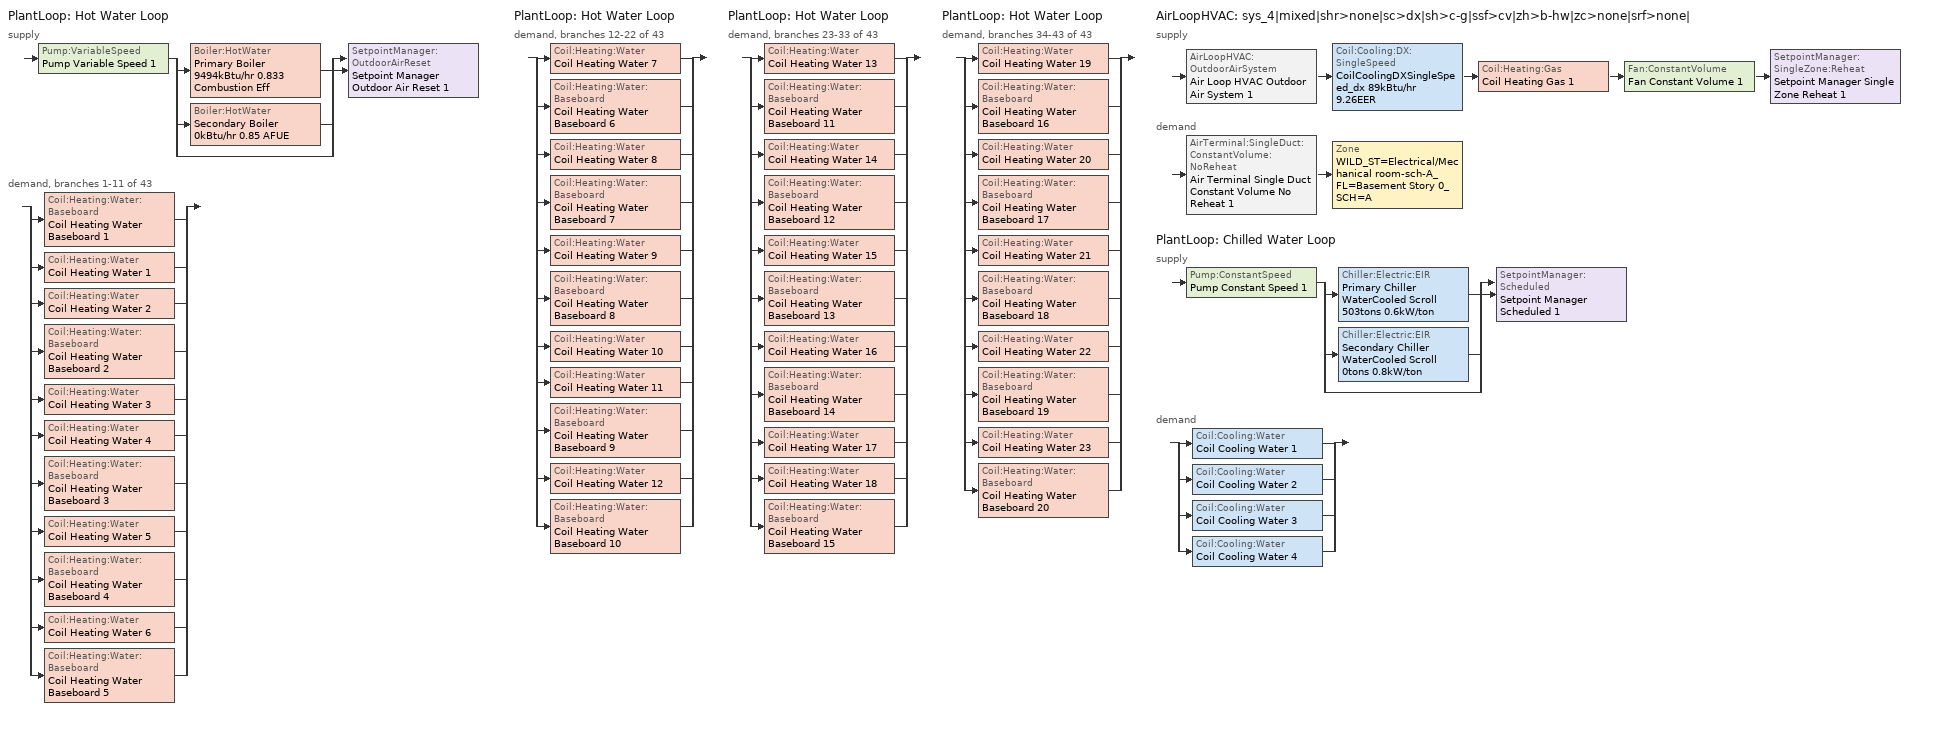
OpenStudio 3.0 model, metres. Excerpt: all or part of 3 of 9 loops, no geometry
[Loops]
PlantLoop 'Hot Water Loop'
 supply: Pump:VariableSpeed 'Pump Variable Speed 1' > split
  | Boiler:HotWater 'Primary Boiler 9494kBtu/hr 0.833 Combustion Eff'
  | Boiler:HotWater 'Secondary Boiler 0kBtu/hr 0.85 AFUE'
  | bypass
  join > SetpointManager:OutdoorAirReset 'Setpoint Manager Outdoor Air Reset 1'
 demand, branches 1-11 of 43: split
  | Coil:Heating:Water:Baseboard 'Coil Heating Water Baseboard 1'
  | Coil:Heating:Water 'Coil Heating Water 1'
  | Coil:Heating:Water 'Coil Heating Water 2'
  | Coil:Heating:Water:Baseboard 'Coil Heating Water Baseboard 2'
  | Coil:Heating:Water 'Coil Heating Water 3'
  | Coil:Heating:Water 'Coil Heating Water 4'
  | Coil:Heating:Water:Baseboard 'Coil Heating Water Baseboard 3'
  | Coil:Heating:Water 'Coil Heating Water 5'
  | Coil:Heating:Water:Baseboard 'Coil Heating Water Baseboard 4'
  | Coil:Heating:Water 'Coil Heating Water 6'
  | Coil:Heating:Water:Baseboard 'Coil Heating Water Baseboard 5'
PlantLoop 'Hot Water Loop'
 demand, branches 12-22 of 43: split
  | Coil:Heating:Water 'Coil Heating Water 7'
  | Coil:Heating:Water:Baseboard 'Coil Heating Water Baseboard 6'
  | Coil:Heating:Water 'Coil Heating Water 8'
  | Coil:Heating:Water:Baseboard 'Coil Heating Water Baseboard 7'
  | Coil:Heating:Water 'Coil Heating Water 9'
  | Coil:Heating:Water:Baseboard 'Coil Heating Water Baseboard 8'
  | Coil:Heating:Water 'Coil Heating Water 10'
  | Coil:Heating:Water 'Coil Heating Water 11'
  | Coil:Heating:Water:Baseboard 'Coil Heating Water Baseboard 9'
  | Coil:Heating:Water 'Coil Heating Water 12'
  | Coil:Heating:Water:Baseboard 'Coil Heating Water Baseboard 10'
PlantLoop 'Hot Water Loop'
 demand, branches 23-33 of 43: split
  | Coil:Heating:Water 'Coil Heating Water 13'
  | Coil:Heating:Water:Baseboard 'Coil Heating Water Baseboard 11'
  | Coil:Heating:Water 'Coil Heating Water 14'
  | Coil:Heating:Water:Baseboard 'Coil Heating Water Baseboard 12'
  | Coil:Heating:Water 'Coil Heating Water 15'
  | Coil:Heating:Water:Baseboard 'Coil Heating Water Baseboard 13'
  | Coil:Heating:Water 'Coil Heating Water 16'
  | Coil:Heating:Water:Baseboard 'Coil Heating Water Baseboard 14'
  | Coil:Heating:Water 'Coil Heating Water 17'
  | Coil:Heating:Water 'Coil Heating Water 18'
  | Coil:Heating:Water:Baseboard 'Coil Heating Water Baseboard 15'
PlantLoop 'Hot Water Loop'
 demand, branches 34-43 of 43: split
  | Coil:Heating:Water 'Coil Heating Water 19'
  | Coil:Heating:Water:Baseboard 'Coil Heating Water Baseboard 16'
  | Coil:Heating:Water 'Coil Heating Water 20'
  | Coil:Heating:Water:Baseboard 'Coil Heating Water Baseboard 17'
  | Coil:Heating:Water 'Coil Heating Water 21'
  | Coil:Heating:Water:Baseboard 'Coil Heating Water Baseboard 18'
  | Coil:Heating:Water 'Coil Heating Water 22'
  | Coil:Heating:Water:Baseboard 'Coil Heating Water Baseboard 19'
  | Coil:Heating:Water 'Coil Heating Water 23'
  | Coil:Heating:Water:Baseboard 'Coil Heating Water Baseboard 20'
AirLoopHVAC 'sys_4|mixed|shr>none|sc>dx|sh>c-g|ssf>cv|zh>b-hw|zc>none|srf>none|'
 supply: AirLoopHVAC:OutdoorAirSystem 'Air Loop HVAC Outdoor Air System 1' > Coil:Cooling:DX:SingleSpeed 'CoilCoolingDXSingleSpeed_dx 89kBtu/hr 9.26EER' > Coil:Heating:Gas 'Coil Heating Gas 1' > Fan:ConstantVolume 'Fan Constant Volume 1' > SetpointManager:SingleZone:Reheat 'Setpoint Manager Single Zone Reheat 1'
 demand: AirTerminal:SingleDuct:ConstantVolume:NoReheat 'Air Terminal Single Duct Constant Volume No Reheat 1' > Zone 'WILD_ST=Electrical/Mechanical room-sch-A_FL=Basement Story 0_SCH=A'
PlantLoop 'Chilled Water Loop'
 supply: Pump:ConstantSpeed 'Pump Constant Speed 1' > split
  | Chiller:Electric:EIR 'Primary Chiller WaterCooled Scroll 503tons 0.6kW/ton'
  | Chiller:Electric:EIR 'Secondary Chiller WaterCooled Scroll 0tons 0.8kW/ton'
  | bypass
  join > SetpointManager:Scheduled 'Setpoint Manager Scheduled 1'
 demand: split
  | Coil:Cooling:Water 'Coil Cooling Water 1'
  | Coil:Cooling:Water 'Coil Cooling Water 2'
  | Coil:Cooling:Water 'Coil Cooling Water 3'
  | Coil:Cooling:Water 'Coil Cooling Water 4'
[Sizing:Zone]
WILD_ST=Electrical/Mechanical room-sch-A_FL=Basement Story 0_SCH=A: Zone Cooling Design Supply Air Temperature Input Method=SupplyAirTemperature; Zone Cooling Design Supply Air Temperature {C}=13; Zone Cooling Design Supply Air Temperature Difference {deltaC}=11.11; Zone Heating Design Supply Air Temperature Input Method=SupplyAirTemperature; Zone Heating Design Supply Air Temperature {C}=43; Zone Heating Design Supply Air Temperature Difference {deltaC}=11.11; Zone Cooling Design Supply Air Humidity Ratio {kg-H2O/kg-air}=0.0085; Zone Heating Design Supply Air Humidity Ratio {kg-H2O/kg-air}=0.008; Zone Heating Sizing Factor=1.3; Zone Cooling Sizing Factor=1.1; Cooling Design Air Flow Method=DesignDay; Heating Design Air Flow Method=DesignDay; Account for Dedicated Outdoor Air System=No; Dedicated Outdoor Air System Control Strategy=NeutralSupplyAir; Dedicated Outdoor Air Low Setpoint Temperature for Design {C}=autosize; Dedicated Outdoor Air High Setpoint Temperature for Design {C}=autosize
[Zone equipment]
WILD_ST=Electrical/Mechanical room-sch-A_FL=Basement Story 0_SCH=A: Air Terminal Single Duct Constant Volume No Reheat 1, Zone HVAC Baseboard Convective Water 1
[PlantLoop] Glycol Concentration=0; Plant Loop Volume {m3}=Autocalculate; Load Distribution Scheme=Optimal
Name | Fluid Type
Hot Water Loop | Water
Chilled Water Loop
[Sizing:Plant] Sizing Option=NonCoincident; Zone Timesteps in Averaging Window=1; Coincident Sizing Factor Mode=None
Name | Loop Type | Design Loop Exit Temperature {C} | Loop Design Temperature Difference {deltaC}
Hot Water Loop | Heating | 82 | 16
Chilled Water Loop | Cooling | 7 | 6
[Pump:VariableSpeed]
Pump Variable Speed 1: Motor Efficiency=0.924; Pump Control Type=Intermittent; Skin Loss Radiative Fraction=0.5; Design Power Sizing Method=PowerPerFlowPerPressure; Design Electric Power per Unit Flow Rate {W/(m3/s)}=348701.1; Design Shaft Power per Unit Flow Rate per Unit Head {W-s/m3-Pa}=1.55051; Design Minimum Flow Rate Fraction=0
[Boiler:HotWater] Fuel Type=NaturalGas; Normalized Boiler Efficiency Curve=BOILER-EFFFPLR-NECB2011; Water Outlet Upper Temperature Limit {C}=99; Parasitic Electric Load {W}=0; Sizing Factor=1
Name | Nominal Capacity {W} | Nominal Thermal Efficiency | Minimum Part Load Ratio | Boiler Flow Mode
Primary Boiler 9494kBtu/hr 0.833 Combustion Eff | 2.78237e+06 | 0.826 | 0.25 | LeavingSetpointModulated
Secondary Boiler 0kBtu/hr 0.85 AFUE | 0.001 | 0.85 |  | ConstantFlow
[SetpointManager:OutdoorAirReset]
Setpoint Manager Outdoor Air Reset 1: Control Variable=Temperature; Setpoint at Outdoor Low Temperature {C}=82; Outdoor Low Temperature {C}=-16; Setpoint at Outdoor High Temperature {C}=60; Outdoor High Temperature {C}=0
[AirLoopHVAC]
sys_4|mixed|shr>none|sc>dx|sh>c-g|ssf>cv|zh>b-hw|zc>none|srf>none|: Availability Schedule=sys_4|mixed|shr>none|sc>dx|sh>c-g|ssf>cv|zh>b-hw|zc>none|srf>none| Occ Sch; Design Supply Air Flow Rate {m3/s}=AutoSize
[Sizing:System]
sys_4|mixed|shr>none|sc>dx|sh>c-g|ssf>cv|zh>b-hw|zc>none|srf>none|: Type of Load to Size On=Sensible; Design Outdoor Air Flow Rate {m3/s}=Autosize; Central Heating Maximum System Air Flow Ratio=1; Preheat Design Temperature {C}=7; Preheat Design Humidity Ratio {kg-H2O/kg-Air}=0.008; Precool Design Temperature {C}=13; Precool Design Humidity Ratio {kg-H2O/kg-Air}=0.008; Central Cooling Design Supply Air Temperature {C}=13; Central Heating Design Supply Air Temperature {C}=43; Sizing Option=NonCoincident; 100% Outdoor Air in Cooling=No; 100% Outdoor Air in Heating=No; Central Cooling Design Supply Air Humidity Ratio {kg-H2O/kg-Air}=0.0085; Central Heating Design Supply Air Humidity Ratio {kg-H2O/kg-Air}=0.008; Cooling Design Air Flow Method=DesignDay; Cooling Design Air Flow Rate {m3/s}=0; Heating Design Air Flow Method=DesignDay; Heating Design Air Flow Rate {m3/s}=0; System Outdoor Air Method=ZoneSum; Zone Maximum Outdoor Air Fraction=1; Cooling Supply Air Flow Rate Per Floor Area {m3/s-m2}=0.00996765; Cooling Fraction of Autosized Cooling Supply Air Flow Rate=1; Cooling Supply Air Flow Rate Per Unit Cooling Capacity {m3/s-W}=3.94755e-05; Heating Supply Air Flow Rate Per Floor Area {m3/s-m2}=0.00996765; Heating Fraction of Autosized Heating Supply Air Flow Rate=1; Heating Fraction of Autosized Cooling Supply Air Flow Rate=1; Heating Supply Air Flow Rate Per Unit Heating Capacity {m3/s-W}=3.15882e-05; Cooling Design Capacity Method=CoolingDesignCapacity; Cooling Design Capacity {W}=autosize; Cooling Design Capacity Per Floor Area {W/m2}=234.7; Fraction of Autosized Cooling Design Capacity=1; Heating Design Capacity Method=HeatingDesignCapacity; Heating Design Capacity {W}=autosize; Heating Design Capacity Per Floor Area {W/m2}=157; Fraction of Autosized Heating Design Capacity=1; Central Cooling Capacity Control Method=OnOff
[Fan:ConstantVolume]
Fan Constant Volume 1: Availability Schedule=Always On Discrete; Fan Total Efficiency=0.39975; Pressure Rise {Pa}=640; Maximum Flow Rate {m3/s}=AutoSize; Motor Efficiency=0.615
[Coil:Heating:Gas]
Coil Heating Gas 1: Availability Schedule=Always On Discrete; Gas Burner Efficiency=0.81; Nominal Capacity {W}=AutoSize; Parasitic Electric Load {W}=0; Part Load Fraction Correlation Curve=FURNACE-EFFPLR-NECB2011; Parasitic Gas Load {W}=0
[Coil:Cooling:DX:SingleSpeed]
CoilCoolingDXSingleSpeed_dx 89kBtu/hr 9.26EER: Availability Schedule=Always On Discrete; Rated Total Cooling Capacity {W}=autosize; Rated Sensible Heat Ratio=autosize; Rated COP {W/W}=3.21949; Rated Air Flow Rate {m3/s}=autosize; Rated Evaporator Fan Power Per Volume Flow Rate {W/(m3/s)}=773.3; Total Cooling Capacity Function of Temperature Curve=DXCOOL-NECB2011-REF-CAPFT; Total Cooling Capacity Function of Flow Fraction Curve=DXCOOL-NECB2011-REF-CAPFFLOW; Energy Input Ratio Function of Temperature Curve=DXCOOL-NECB2011-REF-COOLEIRFT; Energy Input Ratio Function of Flow Fraction Curve=DXCOOL-NECB2011-REF-COOLEIRFFLOW; Part Load Fraction Correlation Curve=DXCOOL-NECB2011-REF-COOLPLFFPLR; Minimum Outdoor Dry-Bulb Temperature for Compressor Operation {C}=-25; Condenser Type=AirCooled; Evaporative Condenser Effectiveness=0; Evaporative Condenser Air Flow Rate {m3/s}=Autosize; Evaporative Condenser Pump Rated Power Consumption {W}=Autosize; Crankcase Heater Capacity {W}=0; Maximum Outdoor Dry-Bulb Temperature for Crankcase Heater Operation {C}=0; Basin Heater Capacity {W/K}=0; Basin Heater Setpoint Temperature {C}=10
[Controller:OutdoorAir]
Controller Outdoor Air 1: Minimum Outdoor Air Flow Rate {m3/s}=autosize; Maximum Outdoor Air Flow Rate {m3/s}=Autosize; Economizer Control Type=DifferentialEnthalpy; Economizer Control Action Type=ModulateFlow; Lockout Type=NoLockout; Minimum Limit Type=FixedMinimum; Minimum Outdoor Air Schedule=sys_4|mixed|shr>none|sc>dx|sh>c-g|ssf>cv|zh>b-hw|zc>none|srf>none| Occ Sch; Controller Mechanical Ventilation=Controller Mechanical Ventilation 1; High Humidity Control=No; Heat Recovery Bypass Control Type=BypassWhenWithinEconomizerLimits
[Controller:MechanicalVentilation]
Controller Mechanical Ventilation 1: Availability Schedule=Always On Discrete; System Outdoor Air Method=ZoneSum
[AirLoopHVAC:OutdoorAirSystem]
Air Loop HVAC Outdoor Air System 1: Controller=Controller Outdoor Air 1
[SetpointManager:SingleZone:Reheat]
Setpoint Manager Single Zone Reheat 1: Minimum Supply Air Temperature {C}=13; Maximum Supply Air Temperature {C}=43; Control Zone=WILD_ST=Electrical/Mechanical room-sch-A_FL=Basement Story 0_SCH=A
[AirTerminal:SingleDuct:ConstantVolume:NoReheat]
Air Terminal Single Duct Constant Volume No Reheat 1: Availability Schedule=Always On Discrete; Maximum Air Flow Rate {m3/s}=AutoSize
[Coil:Heating:Water:Baseboard] Heating Design Capacity Method=HeatingDesignCapacity; Heating Design Capacity {W}=autosize; Heating Design Capacity Per Floor Area {W/m2}=0; Fraction of Autosized Heating Design Capacity=0.8
Coil Heating Water Baseboard 1; Coil Heating Water Baseboard 2; Coil Heating Water Baseboard 3; Coil Heating Water Baseboard 4; Coil Heating Water Baseboard 5; Coil Heating Water Baseboard 6; Coil Heating Water Baseboard 7; Coil Heating Water Baseboard 8; Coil Heating Water Baseboard 9; Coil Heating Water Baseboard 10; Coil Heating Water Baseboard 11; Coil Heating Water Baseboard 12; Coil Heating Water Baseboard 13; Coil Heating Water Baseboard 14; Coil Heating Water Baseboard 15; Coil Heating Water Baseboard 16; Coil Heating Water Baseboard 17; Coil Heating Water Baseboard 18; Coil Heating Water Baseboard 19; Coil Heating Water Baseboard 20
[ZoneHVAC:Baseboard:Convective:Water] Availability Schedule=Always On Discrete
Name | Heating Coil
Zone HVAC Baseboard Convective Water 1 | Coil Heating Water Baseboard 1
Zone HVAC Baseboard Convective Water 2 | Coil Heating Water Baseboard 2
Zone HVAC Baseboard Convective Water 3 | Coil Heating Water Baseboard 3
Zone HVAC Baseboard Convective Water 4 | Coil Heating Water Baseboard 4
Zone HVAC Baseboard Convective Water 5 | Coil Heating Water Baseboard 5
Zone HVAC Baseboard Convective Water 6 | Coil Heating Water Baseboard 6
Zone HVAC Baseboard Convective Water 7 | Coil Heating Water Baseboard 7
Zone HVAC Baseboard Convective Water 8 | Coil Heating Water Baseboard 8
Zone HVAC Baseboard Convective Water 9 | Coil Heating Water Baseboard 9
Zone HVAC Baseboard Convective Water 10 | Coil Heating Water Baseboard 10
Zone HVAC Baseboard Convective Water 11 | Coil Heating Water Baseboard 11
Zone HVAC Baseboard Convective Water 12 | Coil Heating Water Baseboard 12
Zone HVAC Baseboard Convective Water 13 | Coil Heating Water Baseboard 13
Zone HVAC Baseboard Convective Water 14 | Coil Heating Water Baseboard 14
Zone HVAC Baseboard Convective Water 15 | Coil Heating Water Baseboard 15
Zone HVAC Baseboard Convective Water 16 | Coil Heating Water Baseboard 16
Zone HVAC Baseboard Convective Water 17 | Coil Heating Water Baseboard 17
Zone HVAC Baseboard Convective Water 18 | Coil Heating Water Baseboard 18
Zone HVAC Baseboard Convective Water 19 | Coil Heating Water Baseboard 19
Zone HVAC Baseboard Convective Water 20 | Coil Heating Water Baseboard 20
[Pump:ConstantSpeed]
Pump Constant Speed 1: Rated Flow Rate {m3/s}=autosize; Rated Pump Head {Pa}=179352; Rated Power Consumption {W}=autosize; Motor Efficiency=0.936; Fraction of Motor Inefficiencies to Fluid Stream=0; Pump Control Type=Intermittent; Design Power Sizing Method=PowerPerFlowPerPressure; Design Electric Power per Unit Flow Rate {W/(m3/s)}=348701.1; Design Shaft Power per Unit Flow Rate per Unit Head {W-s/m3-Pa}=1.83242
[Chiller:Electric:EIR] Reference Chilled Water Flow Rate {m3/s}=Autosize; Cooling Capacity Function of Temperature Curve=WaterCooled_Scroll_CAPFT_NECB2011; Electric Input to Cooling Output Ratio Function of Temperature Curve=WaterCooled_Scroll_EIRFT_NECB2011; Electric Input to Cooling Output Ratio Function of Part Load Ratio Curve=WaterCooled_Scroll_EIRFPLR_NECB2011; Minimum Part Load Ratio=0.25; Minimum Unloading Ratio=0.25; Condenser Type=WaterCooled; Chiller Flow Mode=LeavingSetpointModulated; Design Heat Recovery Water Flow Rate {m3/s}=Autosize; Sizing Factor=1; Basin Heater Capacity {W/K}=0; Basin Heater Setpoint Temperature {C}=10; Condenser Heat Recovery Relative Capacity Fraction=1
Name | Reference Capacity {W} | Reference COP {W/W}
Primary Chiller WaterCooled Scroll 503tons 0.6kW/ton | 1.76923e+06 | 5.67258
Secondary Chiller WaterCooled Scroll 0tons 0.8kW/ton | 0.001 | 4.5032
[SetpointManager:Scheduled]
Setpoint Manager Scheduled 1: Control Variable=Temperature; Schedule=CHW Temp
[Coil:Heating:Water] Availability Schedule=Always On Discrete
Coil Heating Water 1; Coil Heating Water 2; Coil Heating Water 3; Coil Heating Water 4; Coil Heating Water 5; Coil Heating Water 6; Coil Heating Water 7; Coil Heating Water 8; Coil Heating Water 9; Coil Heating Water 10; Coil Heating Water 11; Coil Heating Water 12; Coil Heating Water 13; Coil Heating Water 14; Coil Heating Water 15; Coil Heating Water 16; Coil Heating Water 17; Coil Heating Water 18; Coil Heating Water 19; Coil Heating Water 20; Coil Heating Water 21; Coil Heating Water 22; Coil Heating Water 23
[Coil:Cooling:Water] Availability Schedule=Always On Discrete
Coil Cooling Water 1; Coil Cooling Water 2; Coil Cooling Water 3; Coil Cooling Water 4
[Controller:WaterCoil] Minimum Actuated Flow {m3/s}=0
Name | Water Coil | Action | Controller Convergence Tolerance {deltaC}
Controller Water Coil 1 | Coil Heating Water 1 | Normal | 0.0001
Controller Water Coil 2 | Coil Cooling Water 1 | Reverse
Controller Water Coil 3 | Coil Heating Water 2 | Normal | 0.0001
Controller Water Coil 4 | Coil Heating Water 3 | Normal | 0.0001
Controller Water Coil 5 | Coil Cooling Water 2 | Reverse
Controller Water Coil 6 | Coil Heating Water 4 | Normal | 0.0001
Controller Water Coil 7 | Coil Heating Water 5 | Normal | 0.0001
Controller Water Coil 8 | Coil Heating Water 6 | Normal | 0.0001
Controller Water Coil 9 | Coil Heating Water 7 | Normal | 0.0001
Controller Water Coil 10 | Coil Heating Water 8 | Normal | 0.0001
Controller Water Coil 11 | Coil Heating Water 9 | Normal | 0.0001
Controller Water Coil 12 | Coil Heating Water 10 | Normal | 0.0001
Controller Water Coil 13 | Coil Cooling Water 3 | Reverse
Controller Water Coil 14 | Coil Heating Water 11 | Normal | 0.0001
Controller Water Coil 15 | Coil Heating Water 12 | Normal | 0.0001
Controller Water Coil 16 | Coil Heating Water 13 | Normal | 0.0001
Controller Water Coil 17 | Coil Heating Water 14 | Normal | 0.0001
Controller Water Coil 18 | Coil Heating Water 15 | Normal | 0.0001
Controller Water Coil 19 | Coil Heating Water 16 | Normal | 0.0001
Controller Water Coil 20 | Coil Heating Water 17 | Normal | 0.0001
Controller Water Coil 21 | Coil Cooling Water 4 | Reverse
Controller Water Coil 22 | Coil Heating Water 18 | Normal | 0.0001
Controller Water Coil 23 | Coil Heating Water 19 | Normal | 0.0001
Controller Water Coil 24 | Coil Heating Water 20 | Normal | 0.0001
Controller Water Coil 25 | Coil Heating Water 21 | Normal | 0.0001
Controller Water Coil 26 | Coil Heating Water 22 | Normal | 0.0001
Controller Water Coil 27 | Coil Heating Water 23 | Normal | 0.0001
[Schedule:Ruleset]
Name | Default Day Schedule | Summer Design Day Schedule | Winter Design Day Schedule
CHW Temp | Schedule Day 3
sys_4|mixed|shr>none|sc>dx|sh>c-g|ssf>cv|zh>b-hw|zc>none|srf>none| Occ Sch | sys_4|mixed|shr>none|sc>dx|sh>c-g|ssf>cv|zh>b-hw|zc>none|srf>none| Occ Sch Default | sys_4|mixed|shr>none|sc>dx|sh>c-g|ssf>cv|zh>b-hw|zc>none|srf>none| Occ Sch Summer Design Day | sys_4|mixed|shr>none|sc>dx|sh>c-g|ssf>cv|zh>b-hw|zc>none|srf>none| Occ Sch Winter Design Day
[Schedule:Day]
Schedule Day 3; wkdCHW Temp 1; satCHW Temp 1; sunCHW Temp 1: 1, 0, 7, 2, 0, 7, 3, 0, 7, 4, 0, 7, 5, 0, 7, 6, 0, 7, 7, 0, 7, 8, 0, 7, 9, 0, 7, 10, 0, 7, 11, 0, 7, 12, 0, 7, 13, 0, 7, 14, 0, 7, 15, 0, 7, 16, 0, 7, 17, 0, 7, 18, 0, 7, 19, 0, 7, 20, 0, 7, 21, 0, 7, 22, 0, 7, 23, 0, 7, 24, 0, 7
sys_4|mixed|shr>none|sc>dx|sh>c-g|ssf>cv|zh>b-hw|zc>none|srf>none| Occ Sch Default: 8, 0, 0, 19, 0, 1, 24, 0, 0
sys_4|mixed|shr>none|sc>dx|sh>c-g|ssf>cv|zh>b-hw|zc>none|srf>none| Occ Sch Winter Design Day; sys_4|mixed|shr>none|sc>dx|sh>c-g|ssf>cv|zh>b-hw|zc>none|srf>none| Occ Sch Summer Design Day: 24, 0, 1
sys_4|mixed|shr>none|sc>dx|sh>c-g|ssf>cv|zh>b-hw|zc>none|srf>none| Occ Sch Sunday: 24, 0, 0
[Schedule:Rule] Date Specification Type=DateRange; Start Month=1; Start Day=1; End Month=12; End Day=31
Name | Schedule Ruleset | Rule Order | Day Schedule | Apply Sunday | Apply Monday | Apply Tuesday | Apply Wednesday | Apply Thursday | Apply Friday | Apply Saturday
wkdCHW Temp rule | CHW Temp | 2 | wkdCHW Temp 1 | No | Yes | Yes | Yes | Yes | Yes | No
satCHW Temprule | CHW Temp | 1 | satCHW Temp 1 | No | No | No | No | No | No | Yes
sunCHW Temprule | CHW Temp | 0 | sunCHW Temp 1 | Yes | No | No | No | No | No | No
sys_4|mixed|shr>none|sc>dx|sh>c-g|ssf>cv|zh>b-hw|zc>none|srf>none| Occ Sch Sunday Rule | sys_4|mixed|shr>none|sc>dx|sh>c-g|ssf>cv|zh>b-hw|zc>none|srf>none| Occ Sch | 0 | sys_4|mixed|shr>none|sc>dx|sh>c-g|ssf>cv|zh>b-hw|zc>none|srf>none| Occ Sch Sunday | Yes |  |  |  |  |  | Yes
[Schedule:Constant]
Always On Discrete: Value=1
[Curve:Biquadratic] Minimum Value of y=24
Name | Coefficient1 Constant | Coefficient2 x | Coefficient3 x**2 | Coefficient4 y | Coefficient5 y**2 | Coefficient6 x*y | Minimum Value of x | Maximum Value of x | Maximum Value of y
DXCOOL-NECB2011-REF-CAPFT | 0.867905 | 0.0142459 | 0.00055436 | -0.0075575 | 3.3e-05 | -0.0001918 | 13 | 24 | 46
DXCOOL-NECB2011-REF-COOLEIRFT | 0.114171 | 0.0281822 | -0.0004199 | 0.0214108 | 0.000161028 | -0.000679104 | 13 | 24 | 46
WaterCooled_Scroll_CAPFT_NECB2011 | 0.94418 | 0.0337102 | 9.75564e-05 | -0.00322114 | -4.91832e-05 | -0.000177584 | 5 | 10 | 35
WaterCooled_Scroll_EIRFT_NECB2011 | 0.727393 | -0.0118922 | 0.000541177 | 0.00187934 | 0.000473461 | -0.000711472 | 5 | 10 | 35
[Curve:Quadratic]
Name | Coefficient1 Constant | Coefficient2 x | Coefficient3 x**2 | Minimum Value of x | Maximum Value of x
DXCOOL-NECB2011-REF-CAPFFLOW | 0.8 | 0.2 | 0 | 0.5 | 1.5
DXCOOL-NECB2011-REF-COOLEIRFFLOW | 1.1552 | -0.1808 | 0.0256 | 0.5 | 1.5
WaterCooled_Scroll_EIRFPLR_NECB2011 | 0.04412 | 0.640367 | 0.319555 | 0 | 1
[Curve:Cubic] Maximum Value of x=1
Name | Coefficient1 Constant | Coefficient2 x | Coefficient3 x**2 | Coefficient4 x**3 | Minimum Value of x
DXCOOL-NECB2011-REF-COOLPLFFPLR | 0.0277 | 4.9151 | -8.184 | 4.2702 | 0.7
BOILER-EFFFPLR-NECB2011 | 0.3831 | 2.0567 | -2.6469 | 1.2148 | 0
FURNACE-EFFPLR-NECB2011 | 0.722 | 0.8211 | -1.0396 | 0.5 | 0
